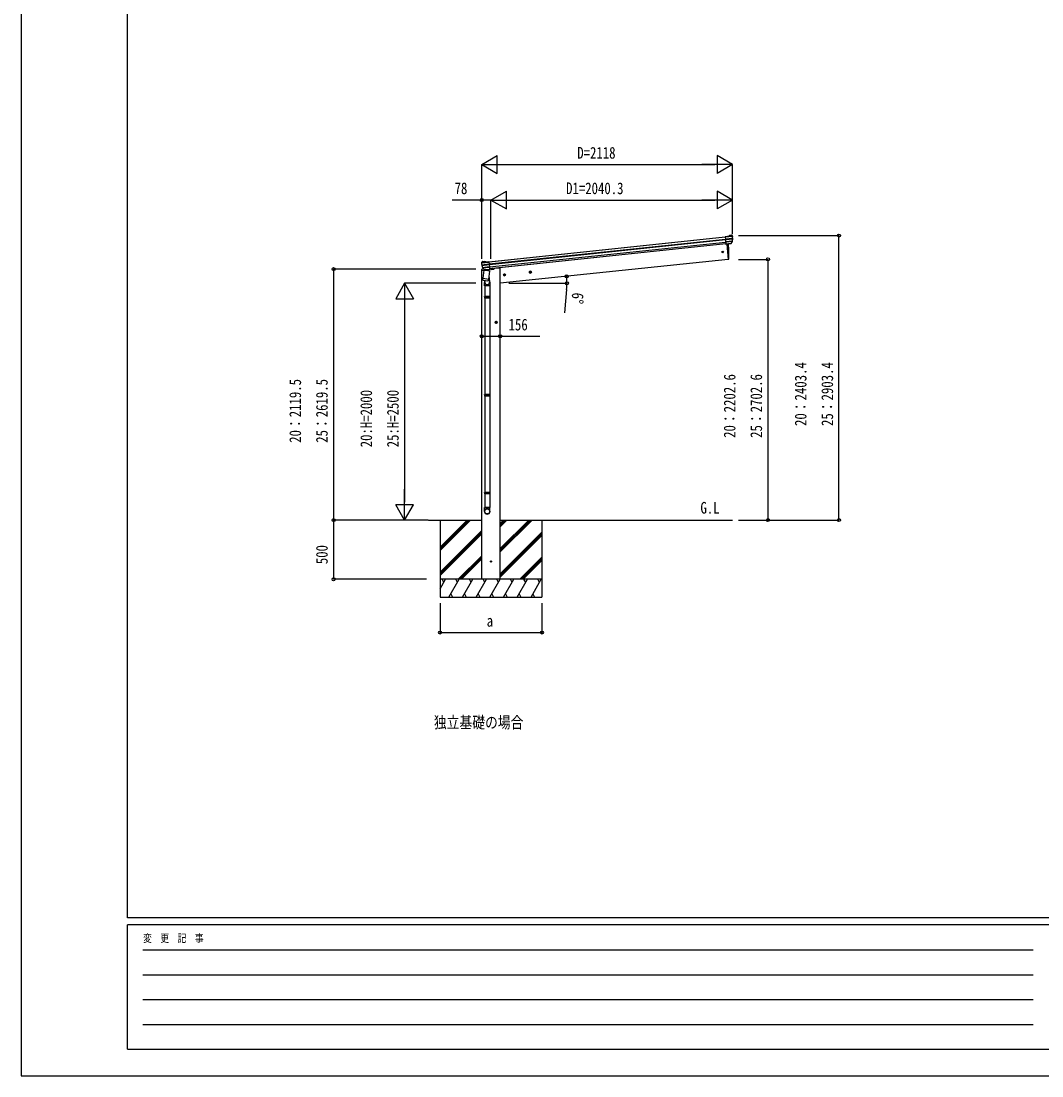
# Model space of a CAD drawing. Units: millimetres, scale not verified. Extents: x -12615 to 12615, y -8910 to 8910.
# Drawn here: x -12615 to -3990, y -8910 to 0 of the extents above; entities that cross this region are included whole.
import ezdxf
from ezdxf.enums import TextEntityAlignment as Align

# ---------------------------------------------------------------- set-up
doc = ezdxf.new("R2010")
doc.units = ezdxf.units.MM
doc.header["$LTSCALE"] = 40
for name, color, linetype in [('0-2_USER1', 3, 'Continuous'), ('0-3_YKK_12', 2, 'Continuous'), ('0-4_YKK_13', 4, 'Continuous'), ('0-5_YKK_A1', 4, 'Continuous'), ('0-6_YKK_D', 6, 'Continuous'), ('0-7_YKK_ZWAK', 7, 'Continuous')]:
    doc.layers.add(name, color=color, linetype=linetype)
doc.styles.add('ＭＳ ゴシック', font='')
doc.styles.get('ＭＳ ゴシック').set_extended_font_data('MS Gothic')

msp = doc.modelspace()

# ---------------------------------------------------------------- linework, layer by layer
at = {"layer": '0-3_YKK_12'}
msp.add_line((-8653.91, -2050.45), (-8654.46, -2045.19), dxfattribs=at)
at = {"layer": '0-4_YKK_13'}
for p, q in [((-6640.35, -1818.42), (-6666.87, -1821.2)), ((-6666.81, -1821.73), (-6666.87, -1821.2)), ((-6604.82, -1815.21), (-6666.81, -1821.73)), ((-6666.5, -1824.71), (-6666.45, -1825.18)), ((-6603.8, -1818.6), (-6666.45, -1825.18)), ((-6666.45, -1825.18), (-6664.71, -1841.73)), ((-6602.74, -1835.22), (-6664.71, -1841.73)), ((-6664.71, -1841.73), (-6664.47, -1844.07)), ((-6602.7, -1837.58), (-6664.47, -1844.07)), ((-6664.47, -1844.07), (-6664.12, -1847.42)), ((-6602.69, -1840.96), (-6664.12, -1847.42)), ((-6664.12, -1847.42), (-6662.37, -1864.06)), ((-6603.51, -1857.87), (-6662.37, -1864.06)), ((-6603.51, -1857.88), (-6662.37, -1864.06)), ((-6662.37, -1864.06), (-6661.9, -1868.54)), ((-6662.37, -1864.06), (-6662.37, -1864.06)), ((-6604.68, -1862.52), (-6661.9, -1868.54)), ((-6661.9, -1868.54), (-6660.23, -1884.36)), ((-6604.9, -1815.14), (-6640.3, -1818.86)), ((-6614.03, -1809.62), (-6627.52, -1811.03)), ((-6614.1, -1879.51), (-6604.68, -1862.52)), ((-6610.37, -1810.7), (-6605.06, -1815)), ((-6604.68, -1862.52), (-6604.11, -1861.49)), ((-6603.8, -1818.6), (-6603.85, -1818.12)), ((-6603.51, -1857.88), (-6603.51, -1857.87)), ((-6614.1, -1879.51), (-6660.23, -1884.36)), ((-6660.23, -1884.36), (-6660.08, -1885.85)), ((-6616.54, -1881.27), (-6660.08, -1885.85)), ((-6653.11, -1885.12), (-6639.73, -2012.42)), ((-6614.23, -1879.74), (-6614.1, -1879.51)), ((-8725.23, -2041.57), (-8725.28, -2041.1)), ((-8725.23, -2041.57), (-8662.57, -2034.98)), ((-8724.93, -2038.05), (-8662.94, -2031.53)), ((-8724.87, -2037.96), (-8689.47, -2034.24)), ((-8720.44, -2032.48), (-8724.74, -2037.79)), ((-8717.08, -2030.66), (-8703.6, -2029.24)), ((-8689.51, -2033.79), (-8662.99, -2031)), ((-8662.94, -2031.53), (-8662.99, -2031)), ((-8662.62, -2034.51), (-8662.57, -2034.98)), ((-8662.57, -2034.98), (-8660.83, -2051.53)), ((-6639.73, -2012.42), (-6637.68, -2012.13)), ((-8724.94, -2100.16), (-8725.84, -2106.99)), ((-8725.84, -2106.99), (-8695.91, -2103.84)), ((-8722.81, -2058.05), (-8660.83, -2051.53)), ((-8722.35, -2060.36), (-8660.59, -2053.87)), ((-8705.42, -2095.79), (-8722.28, -2097.57)), ((-8721.66, -2063.67), (-8660.24, -2057.22)), ((-8717.34, -2080.04), (-8658.49, -2073.86)), ((-8717.34, -2080.05), (-8658.49, -2073.87)), ((-8717.34, -2080.05), (-8717.34, -2080.04)), ((-8715.23, -2084.35), (-8716.01, -2083.46)), ((-8715.23, -2084.35), (-8658.02, -2078.34)), ((-8702.49, -2099.01), (-8715.23, -2084.35)), ((-8711.93, -2172.7), (-8703.06, -2105.29)), ((-8657.65, -2111.26), (-8703.06, -2105.29)), ((-8702.49, -2099.01), (-8656.35, -2094.16)), ((-8702.31, -2099.21), (-8702.49, -2099.01)), ((-8699.74, -2100.22), (-8656.2, -2095.65)), ((-8696.5, -2106.15), (-8696.18, -2105.87)), ((-8695.37, -2099.77), (-8696.18, -2105.87)), ((-8695.77, -2105.93), (-8696.18, -2105.87)), ((-8696.17, -2106.19), (-8695.77, -2105.93)), ((-8695.77, -2105.93), (-8695.81, -2106.24)), ((-8657.65, -2111.26), (-8666.53, -2178.68)), ((-8664.85, -2110), (-8664.89, -2110.31)), ((-8664.45, -2110.05), (-8664.85, -2110)), ((-8664.85, -2110), (-8664.54, -2110.36)), ((-8662.64, -2096.33), (-8664.45, -2110.05)), ((-8664.21, -2110.4), (-8664.45, -2110.05)), ((-8663.18, -2100.4), (-8622.82, -2096.16)), ((-8660.83, -2051.53), (-8660.59, -2053.87)), ((-8660.59, -2053.87), (-8660.24, -2057.22)), ((-8660.24, -2057.22), (-8658.49, -2073.86)), ((-8658.49, -2073.86), (-8658.49, -2073.87)), ((-8658.49, -2073.87), (-8658.02, -2078.34)), ((-8658.02, -2078.34), (-8656.35, -2094.16)), ((-8656.35, -2094.16), (-8656.2, -2095.65)), ((-8617.96, -2088.61), (-8618.39, -2091.84)), ((-8713.76, -2186.58), (-8711.93, -2172.7)), ((-8713.67, -2186.6), (-8713.68, -2186.6)), ((-8713.44, -2187.96), (-8713.44, -2187.96)), ((-8712.87, -2179.83), (-8712.68, -2178.34)), ((-8712.04, -2188.83), (-8691.32, -2191.56)), ((-8711.93, -2172.7), (-8666.53, -2178.68)), ((-8699.87, -2190.43), (-8697.44, -2207.76)), ((-8699.69, -2237.57), (-8699.69, -2207.15)), ((-8691.32, -2191.56), (-8670.6, -2194.28)), ((-8669.02, -2193.81), (-8669.02, -2193.81)), ((-8668.44, -2192.55), (-8668.44, -2192.55)), ((-8666.53, -2178.68), (-8668.35, -2192.56)), ((-8666.53, -2178.68), (-8666.72, -2180.17)), ((-8662.92, -2151.26), (-8655.94, -2201.57)), ((-8653.69, -2204.66), (-8653.69, -2237.57)), ((-8653.69, -2237.57), (-8699.69, -2237.57)), ((-8697.69, -2237.57), (-8697.69, -2327.57)), ((-8655.69, -2237.57), (-8655.69, -2327.57)), ((-8699.69, -2329.57), (-8698.69, -2327.57)), ((-8653.69, -2329.57), (-8699.69, -2329.57)), ((-8653.69, -2337.57), (-8699.69, -2337.57)), ((-8654.69, -2327.57), (-8698.69, -2327.57)), ((-8654.69, -2339.57), (-8698.69, -2339.57)), ((-8697.69, -2339.57), (-8697.69, -3154.94)), ((-8655.69, -2339.57), (-8655.69, -3154.94)), ((-8653.69, -2329.57), (-8654.69, -2327.57)), ((-8653.69, -2337.57), (-8654.69, -2339.57)), ((-8653.69, -2329.57), (-8653.69, -2337.57)), ((-8699.69, -3156.94), (-8698.69, -3154.94)), ((-8653.69, -3156.94), (-8699.69, -3156.94)), ((-8653.69, -3164.94), (-8699.69, -3164.94)), ((-8654.69, -3154.94), (-8698.69, -3154.94)), ((-8654.69, -3166.94), (-8698.69, -3166.94)), ((-8697.69, -3166.94), (-8697.69, -3982.32)), ((-8655.69, -3166.94), (-8655.69, -3982.32)), ((-8653.69, -3156.94), (-8654.69, -3154.94)), ((-8653.69, -3164.94), (-8654.69, -3166.94)), ((-8653.69, -3156.94), (-8653.69, -3164.94)), ((-8699.69, -3984.32), (-8698.69, -3982.32)), ((-8653.69, -3984.32), (-8699.69, -3984.32)), ((-8653.69, -3992.32), (-8699.69, -3992.32)), ((-8654.69, -3982.32), (-8698.69, -3982.32)), ((-8654.69, -3994.32), (-8698.69, -3994.32)), ((-8697.69, -3994.32), (-8697.69, -4107.43)), ((-8655.69, -3994.32), (-8655.69, -4107.43)), ((-8653.69, -3984.32), (-8654.69, -3982.32)), ((-8653.69, -3992.32), (-8654.69, -3994.32)), ((-8653.69, -3984.32), (-8653.69, -3992.32)), ((-8699.69, -4141.57), (-8699.69, -4107.43)), ((-8653.69, -4107.43), (-8699.69, -4107.43)), ((-8653.69, -4141.57), (-8653.69, -4107.43))]:
    msp.add_line(p, q, dxfattribs=at)
for points in [[(-6603.96, -1817.02), (-6603.85, -1818.12), (-6666.5, -1824.71), (-6666.81, -1821.73)], [(-6640.3, -1818.86), (-6640.35, -1818.42), (-6628.75, -1811.45)], [(-8725.39, -2039.99), (-8725.28, -2041.1), (-8662.62, -2034.51), (-8662.94, -2031.53)], [(-8689.47, -2034.24), (-8689.51, -2033.79), (-8702.31, -2029.39)], [(-8667.2, -2110.01), (-8668.05, -2108.85), (-8669.09, -2107.85), (-8670.25, -2107.01), (-8671.51, -2106.3), (-8672.82, -2105.72), (-8674.18, -2105.23), (-8675.56, -2104.82), (-8676.96, -2104.49), (-8678.37, -2104.21), (-8679.79, -2103.99), (-8681.22, -2103.84), (-8682.66, -2103.74), (-8684.1, -2103.7), (-8685.54, -2103.73), (-8686.97, -2103.86), (-8688.39, -2104.08), (-8689.79, -2104.44), (-8691.13, -2104.95), (-8692.39, -2105.65), (-8693.51, -2106.54)], [(-8699.69, -2329.57), (-8699.69, -2337.57), (-8698.69, -2339.57)], [(-8699.69, -3156.94), (-8699.69, -3164.94), (-8698.69, -3166.94)], [(-8699.69, -3984.32), (-8699.69, -3992.32), (-8698.69, -3994.32)]]:
    msp.add_lwpolyline(points, dxfattribs=at)
for centre, radius in [((-6686.53, -1949.87), 6.5), ((-8644.94, -4564.94), 5)]:
    msp.add_circle(centre, radius, dxfattribs=at)
for centre, radius, start, end in [((-6627.2, -1814.02), 3, 96, 121), ((-6613.51, -1814.59), 5, 51, 96), ((-6606.95, -1817.33), 3, 47.00829, 51), ((-6606.95, -1817.33), 3, 44.91872, 47.00829), ((-6606.95, -1817.33), 3, 6.00886, 44.90986), ((-6606.73, -1860.03), 3, 331, 354.13916), ((-6804.69, -1839.71), 202, 1.27412, 6), ((-6804.69, -1839.71), 202, 354.13916, 354.83996), ((-6804.69, -1839.71), 202, 354.84216, 359.64598), ((-6804.69, -1839.71), 202, 0.60468, 1.27412), ((-6804.69, -1839.71), 202, 359.64598, 0.60468), ((-7534.34, -1972.21), 900, 357.63919, 5.64987), ((-6616.85, -1878.29), 3, 276, 331), ((-8722.41, -2039.68), 3, 147.09014, 185.99114), ((-8524.33, -2020.45), 202, 186, 190.72588), ((-8722.41, -2039.68), 3, 144.99171, 147.08128), ((-8722.41, -2039.68), 3, 141, 144.99171), ((-8716.56, -2035.63), 5, 96, 141), ((-8703.28, -2032.22), 3, 71, 96), ((-6638.1, -2009.16), 3, 278, 357.63919), ((-8721.96, -2100.55), 3, 96, 172.5), ((-8524.33, -2020.45), 202, 190.72588, 191.39532), ((-8524.33, -2020.45), 202, 191.39532, 192.35402), ((-8524.33, -2020.45), 202, 192.35402, 197.15784), ((-8524.33, -2020.45), 202, 197.16004, 197.86084), ((-8713.74, -2081.49), 3, 197.86084, 221), ((-8700.05, -2097.24), 3, 221, 276), ((-8623.35, -2091.19), 5, 276, 352.5), ((-8711.78, -2186.85), 2, 172.5, 213.8929), ((-8711.78, -2186.85), 2, 213.90963, 262.5), ((-8669.69, -2207.15), 30, 177.45142, 180), ((-8676.69, -2204.66), 20.98, 188.50627, 8.46465), ((-8670.34, -2192.3), 2, 262.5, 311.09037), ((-8670.34, -2192.3), 2, 311.11302, 352.5)]:
    msp.add_arc(centre, radius, start, end, dxfattribs=at)
for centre, major_axis, ratio, start_param, end_param in [((-8676.69, -2204.66), (-23, 0), 0.996195, 5.9998967, 9.9843299), ((-8676.69, -4139.83), (-23, 0), 0.996195, 3.1415927, 6.2831853), ((-8676.69, -4141.57), (-23, 0), 0.996195, 3.1415927, 6.2831853), ((-8676.69, -4141.57), (0, -23.43), 0.981806, 4.712389, 7.8539816)]:
    msp.add_ellipse(centre, major_axis=major_axis, ratio=ratio, start_param=start_param, end_param=end_param, dxfattribs=at)
msp.add_ellipse((-8676.69, -4141.57), major_axis=(21, 0), ratio=0.996195, dxfattribs=at)
at = {"layer": '0-5_YKK_A1'}
for p, q in [((-8662.78, -2033), (-6666.66, -1823.19)), ((-8662.74, -2033.42), (-6666.62, -1823.62)), ((-8660.8, -2051.89), (-6664.67, -1842.09)), ((-8660.79, -2032.79), (-6666.66, -1823.19)), ((-8660.75, -2033.21), (-6666.62, -1823.62)), ((-8660.36, -2056.07), (-6664.24, -1846.27)), ((-8658.81, -2051.68), (-6664.67, -1842.09)), ((-8658.37, -2055.86), (-6664.24, -1846.27)), ((-8658.27, -2075.93), (-6662.15, -1866.13)), ((-8656.28, -2075.72), (-6662.15, -1866.13)), ((-6660.39, -1882.86), (-8656.51, -2092.67)), ((-6660.39, -1882.86), (-8654.52, -2092.46)), ((-6639.73, -2012.42), (-8567.69, -2215.05)), ((-8722.69, -4714.94), (-8722.69, -2106.66)), ((-8531.77, -2136.36), (-8537.84, -2140.77)), ((-8529.94, -2153.77), (-8532.03, -2133.88)), ((-8524.91, -2139.41), (-8531.77, -2136.36)), ((-8302.25, -2119.78), (-8322.14, -2121.87)), ((-8312.98, -2113.36), (-8319.05, -2117.78)), ((-8319.05, -2117.78), (-8318.26, -2125.24)), ((-8318.26, -2125.24), (-8311.41, -2128.29)), ((-8311.15, -2130.77), (-8313.24, -2110.88)), ((-8306.12, -2116.42), (-8312.98, -2113.36)), ((-8521.04, -2142.78), (-8540.93, -2144.87)), ((-8537.84, -2140.77), (-8537.06, -2148.24)), ((-8537.06, -2148.24), (-8530.2, -2151.29)), ((-8591.2, -2544.55), (-8611.2, -2544.55)), ((-8601.2, -2537.05), (-8607.7, -2540.8)), ((-8607.7, -2540.8), (-8607.7, -2548.3)), ((-8607.7, -2548.3), (-8601.2, -2552.06)), ((-8601.2, -2554.55), (-8601.2, -2534.55)), ((-8594.7, -2540.8), (-8601.2, -2537.05)), ((-9173.83, -4215), (-8722.69, -4215)), ((-9074.94, -4471.32), (-8818.56, -4214.94)), ((-9074.94, -4457.18), (-8832.7, -4214.94)), ((-9074.94, -4443.04), (-8846.84, -4214.94)), ((-9074.94, -4215), (-9074.94, -4864.94)), ((-8567.19, -4271.94), (-8510.19, -4214.94)), ((-8567.19, -4257.8), (-8524.33, -4214.94)), ((-8567.19, -4243.65), (-8538.48, -4214.94)), ((-8567.19, -4215), (-6604.69, -4215)), ((-8567.19, -4484.07), (-8298.12, -4215)), ((-8567.19, -4469.93), (-8312.26, -4215)), ((-8567.19, -4455.79), (-8326.4, -4215)), ((-8214.94, -4215), (-8214.94, -4864.94)), ((-9074.94, -4655.17), (-8723.19, -4303.42)), ((-9074.94, -4669.31), (-8723.19, -4317.56)), ((-9074.94, -4683.45), (-8723.19, -4331.7)), ((-8567.19, -4667.92), (-8214.94, -4315.67)), ((-8567.19, -4682.06), (-8214.94, -4329.81)), ((-8567.19, -4696.2), (-8214.94, -4343.95)), ((-8922.58, -4714.94), (-8723.19, -4515.55)), ((-8908.44, -4714.94), (-8723.19, -4529.69)), ((-8894.3, -4714.94), (-8722.69, -4543.34)), ((-8402.08, -4714.94), (-8214.94, -4527.8)), ((-8387.94, -4714.94), (-8214.94, -4541.94)), ((-8373.8, -4714.94), (-8214.94, -4556.09)), ((-8214.94, -4714.94), (-9074.94, -4714.94)), ((-9074.94, -4795.42), (-9028.48, -4714.94)), ((-9043.48, -4740.92), (-9058.48, -4714.94)), ((-8999.61, -4864.94), (-8913.01, -4714.94)), ((-8928.01, -4740.92), (-8943.01, -4714.94)), ((-8884.14, -4864.94), (-8797.54, -4714.94)), ((-8812.54, -4740.92), (-8827.54, -4714.94)), ((-8768.67, -4864.94), (-8682.07, -4714.94)), ((-8697.07, -4740.93), (-8712.07, -4714.94)), ((-8653.2, -4864.94), (-8566.6, -4714.94)), ((-8581.6, -4740.92), (-8596.6, -4714.94)), ((-8537.73, -4864.94), (-8451.13, -4714.94)), ((-8466.13, -4740.92), (-8481.13, -4714.94)), ((-8422.26, -4864.94), (-8335.66, -4714.94)), ((-8351.02, -4740.92), (-8366.02, -4714.94)), ((-8306.2, -4864.94), (-8219.6, -4714.94)), ((-8234.6, -4740.92), (-8249.6, -4714.94)), ((-9074.94, -4864.94), (-8214.94, -4864.94)), ((-8984.61, -4838.96), (-8969.61, -4864.94)), ((-8869.15, -4838.96), (-8854.15, -4864.94)), ((-8753.68, -4838.96), (-8738.68, -4864.94)), ((-8638.2, -4838.96), (-8623.2, -4864.94)), ((-8522.74, -4838.96), (-8507.74, -4864.94)), ((-8407.63, -4838.96), (-8392.63, -4864.94)), ((-8291.21, -4838.96), (-8276.21, -4864.94))]:
    msp.add_line(p, q, dxfattribs=at)
for points in [[(-8567.19, -4714.94), (-8567.19, -2086), (-8587.19, -2086), (-8618.05, -2089.24)], [(-8311.41, -2128.29), (-8305.33, -2123.88), (-8306.12, -2116.42)], [(-8530.2, -2151.29), (-8524.13, -2146.88), (-8524.91, -2139.41)], [(-8601.2, -2552.06), (-8594.7, -2548.3), (-8594.7, -2540.8)]]:
    msp.add_lwpolyline(points, dxfattribs=at)
for centre, radius in [((-8530.99, -2143.82), 8.5), ((-8530.99, -2143.82), 7.7), ((-8530.99, -2143.82), 6.5), ((-8312.19, -2120.83), 8.5), ((-8312.19, -2120.83), 7.7), ((-8312.19, -2120.83), 6.5), ((-8601.2, -2544.55), 8.5), ((-8601.2, -2544.55), 7.7), ((-8601.2, -2544.55), 6.5)]:
    msp.add_circle(centre, radius, dxfattribs=at)
at = {"layer": '0-6_YKK_D'}
for p, q in [((-8722.69, -1211.59), (-8592.79, -1136.59)), ((-8592.79, -1286.59), (-8592.79, -1136.59)), ((-6604.69, -1211.59), (-6734.59, -1136.59)), ((-6734.59, -1136.59), (-6734.59, -1286.59)), ((-8722.69, -2009.51), (-8722.69, -1210.59)), ((-8722.69, -1211.59), (-8592.79, -1286.59)), ((-8722.69, -1211.59), (-8462.88, -1211.59)), ((-8572.69, -1211.59), (-6754.69, -1211.59)), ((-6604.69, -1211.59), (-6864.5, -1211.59)), ((-6604.69, -1211.59), (-6734.59, -1286.59)), ((-6604.69, -1798.43), (-6604.69, -1210.59)), ((-8722.69, -2009.51), (-8722.69, -1510.59)), ((-8644.94, -1511.59), (-8515.04, -1436.59)), ((-8644.94, -2009.51), (-8644.94, -1510.59)), ((-8644.94, -2009.51), (-8644.94, -1510.59)), ((-8644.94, -1511.59), (-8515.04, -1586.59)), ((-8644.94, -1511.59), (-8385.13, -1511.59)), ((-8515.04, -1586.59), (-8515.04, -1436.59)), ((-8494.94, -1511.59), (-6754.69, -1511.59)), ((-6604.69, -1511.59), (-6864.5, -1511.59)), ((-6604.69, -1511.59), (-6734.59, -1436.59)), ((-6734.59, -1436.59), (-6734.59, -1586.59)), ((-6604.69, -1511.59), (-6734.59, -1586.59)), ((-6604.69, -1798.43), (-6604.69, -1510.59)), ((-6554.69, -1811.59), (-5703.69, -1811.59)), ((-5704.69, -4215), (-5704.69, -1811.59)), ((-6554.69, -2012.42), (-6303.69, -2012.42)), ((-6304.69, -2012.42), (-6304.69, -4215)), ((-8773.19, -2095.53), (-9975.94, -2095.53)), ((-9974.94, -2095.53), (-9974.94, -4215)), ((-9374.94, -2215), (-9449.94, -2344.9)), ((-8773.19, -2215), (-9375.94, -2215)), ((-9374.94, -2215), (-9299.94, -2344.9)), ((-9374.94, -2215), (-9374.94, -2474.81)), ((-8493.33, -2215.05), (-8002.32, -2215.05)), ((-8005.63, -2266), (-8023.54, -2463.59)), ((-9449.94, -2344.9), (-9299.94, -2344.9)), ((-9374.94, -2365), (-9374.94, -4065)), ((-9374.94, -4215), (-9374.94, -3955.19)), ((-9374.94, -4215), (-9449.94, -4085.1)), ((-9299.94, -4085.1), (-9449.94, -4085.1)), ((-9374.94, -4215), (-9299.94, -4085.1)), ((-9174.83, -4215), (-9975.94, -4215)), ((-9174.83, -4215), (-9975.94, -4215)), ((-9974.94, -4215), (-9974.94, -4715)), ((-9174.83, -4215), (-9375.94, -4215)), ((-6554.69, -4215), (-6303.69, -4215)), ((-6554.69, -4215), (-5703.69, -4215)), ((-9190.44, -4715), (-9975.94, -4715)), ((-9074.94, -4915.94), (-9074.94, -5165.94)), ((-8214.94, -4915.94), (-8214.94, -5165.94)), ((-9074.94, -5164.94), (-8214.94, -5164.94))]:
    msp.add_line(p, q, dxfattribs=at)
for points in [[(-8644.94, -1511.59), (-8722.69, -1511.59), (-8972.09, -1511.59)], [(-8722.69, -2662.6), (-8567.19, -2662.6), (-8231.39, -2662.6)]]:
    msp.add_lwpolyline(points, dxfattribs=at)
for centre in [(-8722.69, -1511.59), (-5704.69, -1811.59), (-6304.69, -2012.42), (-9974.94, -2095.53), (-8006.41, -2156.06), (-8003.32, -2215.05), (-8722.69, -2662.6), (-8567.19, -2662.6), (-9974.94, -4215), (-9974.94, -4215), (-6304.69, -4215), (-5704.69, -4215), (-9974.94, -4715), (-9074.94, -5164.94), (-8214.94, -5164.94)]:
    msp.add_circle(centre, 12.75, dxfattribs=at)
for start, end in [(0, 6), (354.82061, 0)]:
    msp.add_arc((-8567.69, -2215.05), 564.37, start, end, dxfattribs=at)
at = {"layer": '0-7_YKK_ZWAK'}
for p, q in [((-11714.94, -7575), (-11714.94, 8325)), ((11685.06, -7575), (-11714.94, -7575)), ((-3914.94, -7635), (-11714.94, -7635)), ((-11714.94, -8685), (-11714.94, -7635)), ((-11587.44, -7845), (-4064.94, -7845)), ((-11587.44, -8055), (-4064.94, -8055)), ((-11587.44, -8265), (-4064.94, -8265)), ((-11587.44, -8475), (-4064.94, -8475)), ((-11714.94, -8685), (-3914.94, -8685))]:
    msp.add_line(p, q, dxfattribs=at)
msp.add_lwpolyline([(-12615, -8910), (12615, -8910), (12615, 8910), (-12615, 8910)], close=True, dxfattribs=at)

# ---------------------------------------------------------------- texts
at = {"layer": '0-2_USER1', "style": 'ＭＳ ゴシック', "width": 0.8}
for s, p in [('G.L', (-6875, -4190)), ('独立基礎の場合', (-9127, -6003))]:
    msp.add_text(s, height=98.97, dxfattribs=at).set_placement(p, align=Align.BOTTOM_LEFT)
at = {"layer": '0-6_YKK_D', "style": 'ＭＳ ゴシック', "width": 0.8}
for s, p in [('D=2118', (-7915.69, -1191.59)), ('78', (-8952.09, -1491.59)), ('D1=2040.3', (-8010.02, -1491.59)), ('156', (-8496.19, -2642.6)), ('a', (-8680.94, -5144.94))]:
    msp.add_text(s, height=98.97, dxfattribs=at).set_placement(p, align=Align.BOTTOM_LEFT)
for s, rotation, p in [('6°', 264.821, (-7987.51, -2287.72)), ('20：2403.4', 90, (-5949.69, -3420.1)), ('25：2903.4', 90, (-5724.69, -3420.1)), ('20：2202.6', 90, (-6549.69, -3520.51)), ('25：2702.6', 90, (-6324.69, -3520.51)), ('20：2119.5', 90, (-10219.94, -3562.06)), ('25：2619.5', 90, (-9994.94, -3562.06)), ('20:H=2000', 90, (-9619.94, -3600.2)), ('25:H=2500', 90, (-9394.94, -3600.2)), ('500', 90, (-9994.94, -4587.4))]:
    msp.add_text(s, height=98.97, rotation=rotation, dxfattribs=at).set_placement(p, align=Align.BOTTOM_LEFT)
at = {"layer": '0-7_YKK_ZWAK', "style": 'ＭＳ ゴシック', "width": 0.8}
msp.add_text('変  更  記  事', height=65.98, dxfattribs=at).set_placement((-11583.93, -7800), align=Align.BOTTOM_LEFT)

doc.saveas('drawing.dxf')
